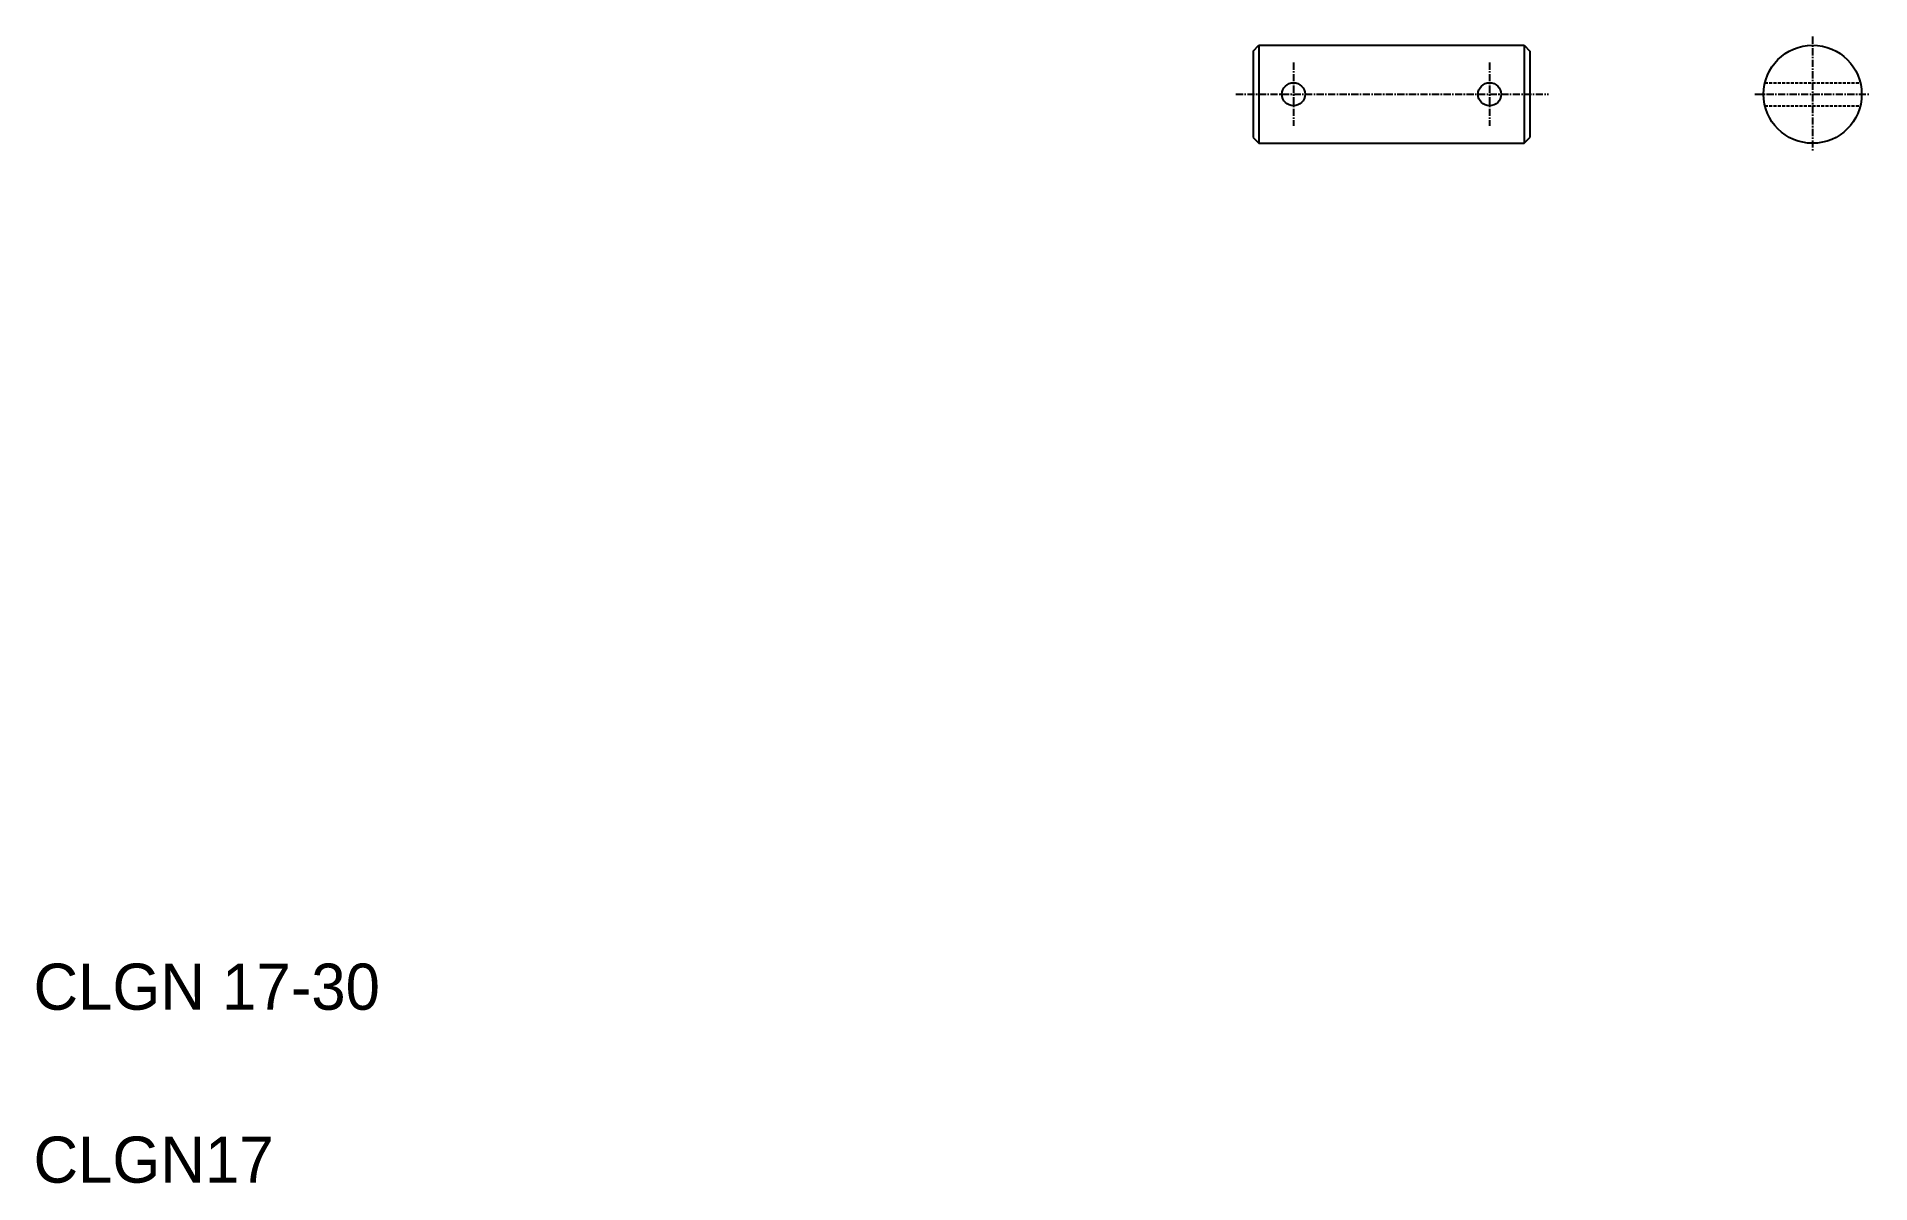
# Model space of a CAD drawing. Extents: x 21 to 338, y 20 to 219.
import ezdxf

# ---------------------------------------------------------------- set-up
doc = ezdxf.new("R2010")
doc.units = 0
doc.linetypes.add('CENTER', pattern=[2, 1.25, -0.25, 0.25, -0.25])
doc.linetypes.add('DASHED', pattern=[0.75, 0.5, -0.25])
doc.layers.get('0').update_dxf_attribs({"linetype": 'CONTINUOUS'})
doc.layers.add('CENTER', color=1, linetype='CENTER')

msp = doc.modelspace()

# ---------------------------------------------------------------- linework, layer by layer
at = {"color": 7, "linetype": 'CONTINUOUS'}
for p, q in [((231.43, 216.29), (232.43, 217.29)), ((231.43, 216.29), (231.43, 201.29)), ((232.43, 217.29), (232.43, 200.29)), ((232.43, 217.29), (278.43, 217.29)), ((278.43, 217.29), (278.43, 200.29)), ((278.43, 217.29), (279.43, 216.29)), ((279.43, 216.29), (279.43, 201.29)), ((231.43, 201.29), (232.43, 200.29)), ((232.43, 200.29), (278.43, 200.29)), ((278.43, 200.29), (279.43, 201.29))]:
    msp.add_line(p, q, dxfattribs=at)
at = {"color": 3, "linetype": 'DASHED'}
for p, q in [((320.17, 210.79), (336.69, 210.79)), ((320.17, 206.79), (336.69, 206.79))]:
    msp.add_line(p, q, dxfattribs=at)
at = {"color": 7, "linetype": 'CONTINUOUS'}
for centre, radius in [((328.43, 208.79), 8.5), ((238.43, 208.79), 2), ((272.43, 208.79), 2)]:
    msp.add_circle(centre, radius, dxfattribs=at)
at = {"layer": 'CENTER', "color": 1, "linetype": 'CENTER'}
for p, q in [((328.43, 218.79), (328.43, 198.79)), ((238.43, 214.29), (238.43, 203.29)), ((272.43, 214.29), (272.43, 203.29)), ((228.43, 208.79), (282.63, 208.79)), ((318.43, 208.79), (338.43, 208.79))]:
    msp.add_line(p, q, dxfattribs=at)

# ---------------------------------------------------------------- texts
at = {"color": 7, "linetype": 'CONTINUOUS'}
for s, p in [('CLGN 17-30', (20, 50)), ('CLGN17', (20, 20))]:
    msp.add_text(s, height=8, dxfattribs=at).set_placement(p)

doc.saveas('drawing.dxf')
